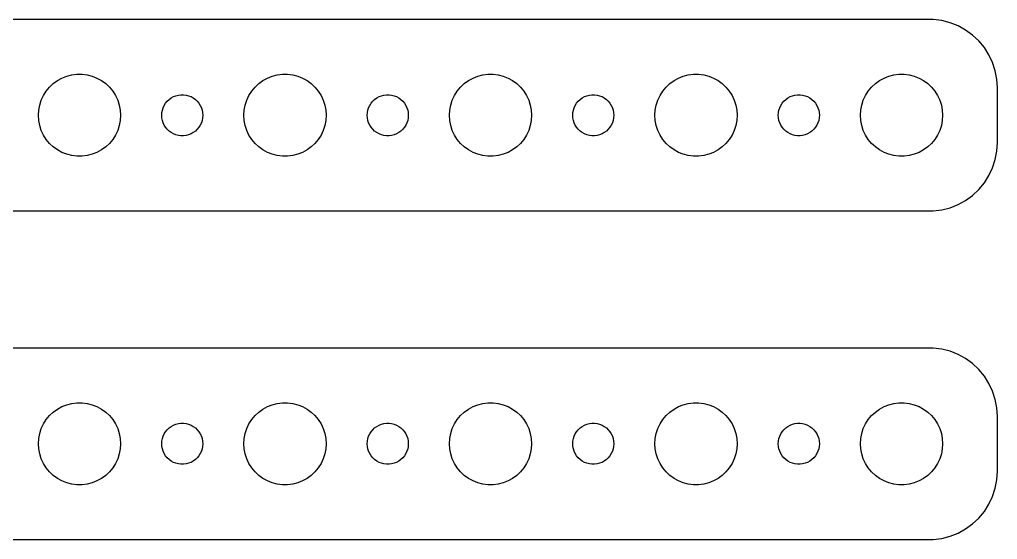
# Model space of a CAD drawing. Header units: metres. Extents: x -134 to 134, y 17 to 55.
# Drawn here: x 63.1 to 134.5, y 17 to 55 of the extents above; entities that cross this region are included whole.
import ezdxf

# ---------------------------------------------------------------- set-up
doc = ezdxf.new("R2010")
doc.units = ezdxf.units.M

msp = doc.modelspace()

# ---------------------------------------------------------------- linework, layer by layer
for p, q in [((129.814, 54.9901), (-129.814, 54.9901)), ((130.437, 54.9114), (129.814, 54.9901)), ((131.045, 54.7553), (130.437, 54.9114)), ((131.629, 54.5241), (131.045, 54.7553)), ((132.179, 54.2216), (131.629, 54.5241)), ((132.687, 53.8526), (132.179, 54.2216)), ((133.145, 53.4227), (132.687, 53.8526)), ((133.545, 52.9389), (133.145, 53.4227)), ((133.882, 52.4088), (133.545, 52.9389)), ((134.149, 51.8406), (133.882, 52.4088)), ((134.343, 51.2434), (134.149, 51.8406)), ((65.8925, 50.533), (66.2227, 50.7145)), ((66.2227, 50.7145), (66.573, 50.8532)), ((66.573, 50.8532), (66.9379, 50.9469)), ((66.9379, 50.9469), (67.3116, 50.9941)), ((67.3116, 50.9941), (67.6884, 50.9941)), ((67.6884, 50.9941), (68.0621, 50.9469)), ((68.0621, 50.9469), (68.427, 50.8532)), ((68.427, 50.8532), (68.7773, 50.7145)), ((68.7773, 50.7145), (69.1075, 50.533)), ((80.8925, 50.533), (81.2227, 50.7145)), ((81.2227, 50.7145), (81.573, 50.8532)), ((81.573, 50.8532), (81.9379, 50.9469)), ((81.9379, 50.9469), (82.3116, 50.9941)), ((82.3116, 50.9941), (82.6884, 50.9941)), ((82.6884, 50.9941), (83.0621, 50.9469)), ((83.0621, 50.9469), (83.427, 50.8532)), ((83.427, 50.8532), (83.7773, 50.7145)), ((83.7773, 50.7145), (84.1075, 50.533)), ((95.8925, 50.533), (96.2227, 50.7145)), ((96.2227, 50.7145), (96.573, 50.8532)), ((96.573, 50.8532), (96.9379, 50.9469)), ((96.9379, 50.9469), (97.3116, 50.9941)), ((97.3116, 50.9941), (97.6884, 50.9941)), ((97.6884, 50.9941), (98.0621, 50.9469)), ((98.0621, 50.9469), (98.427, 50.8532)), ((98.427, 50.8532), (98.7773, 50.7145)), ((98.7773, 50.7145), (99.1075, 50.533)), ((110.893, 50.533), (111.223, 50.7145)), ((111.223, 50.7145), (111.573, 50.8532)), ((111.573, 50.8532), (111.938, 50.9469)), ((111.938, 50.9469), (112.312, 50.9941)), ((112.312, 50.9941), (112.688, 50.9941)), ((112.688, 50.9941), (113.062, 50.9469)), ((113.062, 50.9469), (113.427, 50.8532)), ((113.427, 50.8532), (113.777, 50.7145)), ((113.777, 50.7145), (114.107, 50.533)), ((125.893, 50.533), (126.223, 50.7145)), ((126.223, 50.7145), (126.573, 50.8532)), ((126.573, 50.8532), (126.938, 50.9469)), ((126.938, 50.9469), (127.312, 50.9941)), ((127.312, 50.9941), (127.688, 50.9941)), ((127.688, 50.9941), (128.062, 50.9469)), ((128.062, 50.9469), (128.427, 50.8532)), ((128.427, 50.8532), (128.777, 50.7145)), ((128.777, 50.7145), (129.107, 50.533)), ((134.461, 50.6267), (134.343, 51.2434)), ((65.073, 49.7634), (65.3131, 50.0536)), ((65.3131, 50.0536), (65.5877, 50.3115)), ((65.5877, 50.3115), (65.8925, 50.533)), ((69.1075, 50.533), (69.4123, 50.3115)), ((69.4123, 50.3115), (69.6869, 50.0536)), ((69.6869, 50.0536), (69.927, 49.7634)), ((80.073, 49.7634), (80.3131, 50.0536)), ((80.3131, 50.0536), (80.5877, 50.3115)), ((80.5877, 50.3115), (80.8925, 50.533)), ((84.1075, 50.533), (84.4123, 50.3115)), ((84.4123, 50.3115), (84.6869, 50.0536)), ((84.6869, 50.0536), (84.927, 49.7634)), ((95.073, 49.7634), (95.3131, 50.0536)), ((95.3131, 50.0536), (95.5877, 50.3115)), ((95.5877, 50.3115), (95.8925, 50.533)), ((99.1075, 50.533), (99.4123, 50.3115)), ((99.4123, 50.3115), (99.6869, 50.0536)), ((99.6869, 50.0536), (99.927, 49.7634)), ((110.073, 49.7634), (110.313, 50.0536)), ((110.313, 50.0536), (110.588, 50.3115)), ((110.588, 50.3115), (110.893, 50.533)), ((114.107, 50.533), (114.412, 50.3115)), ((114.412, 50.3115), (114.687, 50.0536)), ((114.687, 50.0536), (114.927, 49.7634)), ((125.073, 49.7634), (125.313, 50.0536)), ((125.313, 50.0536), (125.588, 50.3115)), ((125.588, 50.3115), (125.893, 50.533)), ((129.107, 50.533), (129.412, 50.3115)), ((129.412, 50.3115), (129.687, 50.0536)), ((129.687, 50.0536), (129.927, 49.7634)), ((134.5, 50), (134.461, 50.6267)), ((134.5, 46), (134.5, 50)), ((64.7107, 49.1044), (64.8711, 49.4453)), ((64.8711, 49.4453), (65.073, 49.7634)), ((69.927, 49.7634), (70.1289, 49.4453)), ((70.1289, 49.4453), (70.2893, 49.1044)), ((74.0439, 49.1558), (74.1963, 49.2665)), ((74.1963, 49.2665), (74.3613, 49.3572)), ((74.3613, 49.3572), (74.5365, 49.4266)), ((74.5365, 49.4266), (74.7189, 49.4734)), ((74.7189, 49.4734), (74.9058, 49.497)), ((74.9058, 49.497), (75.0942, 49.497)), ((75.0942, 49.497), (75.2811, 49.4734)), ((75.2811, 49.4734), (75.4635, 49.4266)), ((75.4635, 49.4266), (75.6387, 49.3572)), ((75.6387, 49.3572), (75.8037, 49.2665)), ((75.8037, 49.2665), (75.9561, 49.1558)), ((79.7107, 49.1044), (79.8711, 49.4453)), ((79.8711, 49.4453), (80.073, 49.7634)), ((84.927, 49.7634), (85.1289, 49.4453)), ((85.1289, 49.4453), (85.2893, 49.1044)), ((89.0439, 49.1558), (89.1963, 49.2665)), ((89.1963, 49.2665), (89.3613, 49.3572)), ((89.3613, 49.3572), (89.5365, 49.4266)), ((89.5365, 49.4266), (89.7189, 49.4734)), ((89.7189, 49.4734), (89.9058, 49.497)), ((89.9058, 49.497), (90.0942, 49.497)), ((90.0942, 49.497), (90.2811, 49.4734)), ((90.2811, 49.4734), (90.4635, 49.4266)), ((90.4635, 49.4266), (90.6387, 49.3572)), ((90.6387, 49.3572), (90.8037, 49.2665)), ((90.8037, 49.2665), (90.9561, 49.1558)), ((94.7107, 49.1044), (94.8711, 49.4453)), ((94.8711, 49.4453), (95.073, 49.7634)), ((99.927, 49.7634), (100.129, 49.4453)), ((100.129, 49.4453), (100.289, 49.1044)), ((104.044, 49.1558), (104.196, 49.2665)), ((104.196, 49.2665), (104.361, 49.3572)), ((104.361, 49.3572), (104.536, 49.4266)), ((104.536, 49.4266), (104.719, 49.4734)), ((104.719, 49.4734), (104.906, 49.497)), ((104.906, 49.497), (105.094, 49.497)), ((105.094, 49.497), (105.281, 49.4734)), ((105.281, 49.4734), (105.464, 49.4266)), ((105.464, 49.4266), (105.639, 49.3572)), ((105.639, 49.3572), (105.804, 49.2665)), ((105.804, 49.2665), (105.956, 49.1558)), ((109.711, 49.1044), (109.871, 49.4453)), ((109.871, 49.4453), (110.073, 49.7634)), ((114.927, 49.7634), (115.129, 49.4453)), ((115.129, 49.4453), (115.289, 49.1044)), ((119.044, 49.1558), (119.196, 49.2665)), ((119.196, 49.2665), (119.361, 49.3572)), ((119.361, 49.3572), (119.536, 49.4266)), ((119.536, 49.4266), (119.719, 49.4734)), ((119.719, 49.4734), (119.906, 49.497)), ((119.906, 49.497), (120.094, 49.497)), ((120.094, 49.497), (120.281, 49.4734)), ((120.281, 49.4734), (120.464, 49.4266)), ((120.464, 49.4266), (120.639, 49.3572)), ((120.639, 49.3572), (120.804, 49.2665)), ((120.804, 49.2665), (120.956, 49.1558)), ((124.711, 49.1044), (124.871, 49.4453)), ((124.871, 49.4453), (125.073, 49.7634)), ((129.927, 49.7634), (130.129, 49.4453)), ((130.129, 49.4453), (130.289, 49.1044)), ((64.5237, 48.376), (64.5943, 48.7461)), ((64.5943, 48.7461), (64.7107, 49.1044)), ((70.2893, 49.1044), (70.4057, 48.7461)), ((70.4057, 48.7461), (70.4763, 48.376)), ((73.5471, 48.373), (73.6053, 48.5522)), ((73.6053, 48.5522), (73.6855, 48.7226)), ((73.6855, 48.7226), (73.7865, 48.8817)), ((73.7865, 48.8817), (73.9065, 49.0268)), ((73.9065, 49.0268), (74.0439, 49.1558)), ((75.9561, 49.1558), (76.0934, 49.0268)), ((76.0934, 49.0268), (76.2135, 48.8817)), ((76.2135, 48.8817), (76.3145, 48.7226)), ((76.3145, 48.7226), (76.3947, 48.5522)), ((76.3947, 48.5522), (76.4529, 48.373)), ((79.5237, 48.376), (79.5943, 48.7461)), ((79.5943, 48.7461), (79.7107, 49.1044)), ((85.2893, 49.1044), (85.4057, 48.7461)), ((85.4057, 48.7461), (85.4763, 48.376)), ((88.5471, 48.373), (88.6053, 48.5522)), ((88.6053, 48.5522), (88.6855, 48.7226)), ((88.6855, 48.7226), (88.7865, 48.8817)), ((88.7865, 48.8817), (88.9065, 49.0268)), ((88.9065, 49.0268), (89.0439, 49.1558)), ((90.9561, 49.1558), (91.0934, 49.0268)), ((91.0934, 49.0268), (91.2135, 48.8817)), ((91.2135, 48.8817), (91.3145, 48.7226)), ((91.3145, 48.7226), (91.3947, 48.5522)), ((91.3947, 48.5522), (91.4529, 48.373)), ((94.5237, 48.376), (94.5943, 48.7461)), ((94.5943, 48.7461), (94.7107, 49.1044)), ((100.289, 49.1044), (100.406, 48.7461)), ((100.406, 48.7461), (100.476, 48.376)), ((103.547, 48.373), (103.605, 48.5522)), ((103.605, 48.5522), (103.686, 48.7226)), ((103.686, 48.7226), (103.786, 48.8817)), ((103.786, 48.8817), (103.907, 49.0268)), ((103.907, 49.0268), (104.044, 49.1558)), ((105.956, 49.1558), (106.093, 49.0268)), ((106.093, 49.0268), (106.214, 48.8817)), ((106.214, 48.8817), (106.314, 48.7226)), ((106.314, 48.7226), (106.395, 48.5522)), ((106.395, 48.5522), (106.453, 48.373)), ((109.524, 48.376), (109.594, 48.7461)), ((109.594, 48.7461), (109.711, 49.1044)), ((115.289, 49.1044), (115.406, 48.7461)), ((115.406, 48.7461), (115.476, 48.376)), ((118.547, 48.373), (118.605, 48.5522)), ((118.605, 48.5522), (118.686, 48.7226)), ((118.686, 48.7226), (118.786, 48.8817)), ((118.786, 48.8817), (118.907, 49.0268)), ((118.907, 49.0268), (119.044, 49.1558)), ((120.956, 49.1558), (121.093, 49.0268)), ((121.093, 49.0268), (121.214, 48.8817)), ((121.214, 48.8817), (121.314, 48.7226)), ((121.314, 48.7226), (121.395, 48.5522)), ((121.395, 48.5522), (121.453, 48.373)), ((124.524, 48.376), (124.594, 48.7461)), ((124.594, 48.7461), (124.711, 49.1044)), ((130.289, 49.1044), (130.406, 48.7461)), ((130.406, 48.7461), (130.476, 48.376)), ((64.5, 48), (64.5237, 48.376)), ((64.5237, 47.624), (64.5, 48)), ((70.4763, 48.376), (70.5, 48)), ((70.5, 48), (70.4763, 47.624)), ((73.5, 48), (73.5118, 48.188)), ((73.5118, 47.812), (73.5, 48)), ((73.5118, 48.188), (73.5471, 48.373)), ((76.4529, 48.373), (76.4882, 48.188)), ((76.4882, 48.188), (76.5, 48)), ((76.5, 48), (76.4882, 47.812)), ((79.5, 48), (79.5237, 48.376)), ((79.5237, 47.624), (79.5, 48)), ((85.4763, 48.376), (85.5, 48)), ((85.5, 48), (85.4763, 47.624)), ((88.5, 48), (88.5118, 48.188)), ((88.5118, 47.812), (88.5, 48)), ((88.5118, 48.188), (88.5471, 48.373)), ((91.4529, 48.373), (91.4882, 48.188)), ((91.4882, 48.188), (91.5, 48)), ((91.5, 48), (91.4882, 47.812)), ((94.5, 48), (94.5237, 48.376)), ((94.5237, 47.624), (94.5, 48)), ((100.476, 48.376), (100.5, 48)), ((100.5, 48), (100.476, 47.624)), ((103.5, 48), (103.512, 48.188)), ((103.512, 47.812), (103.5, 48)), ((103.512, 48.188), (103.547, 48.373)), ((106.453, 48.373), (106.488, 48.188)), ((106.488, 48.188), (106.5, 48)), ((106.5, 48), (106.488, 47.812)), ((109.5, 48), (109.524, 48.376)), ((109.524, 47.624), (109.5, 48)), ((115.476, 48.376), (115.5, 48)), ((115.5, 48), (115.476, 47.624)), ((118.5, 48), (118.512, 48.188)), ((118.512, 47.812), (118.5, 48)), ((118.512, 48.188), (118.547, 48.373)), ((121.453, 48.373), (121.488, 48.188)), ((121.488, 48.188), (121.5, 48)), ((121.5, 48), (121.488, 47.812)), ((124.5, 48), (124.524, 48.376)), ((124.524, 47.624), (124.5, 48)), ((130.476, 48.376), (130.5, 48)), ((130.5, 48), (130.476, 47.624)), ((64.5943, 47.2539), (64.5237, 47.624)), ((64.7107, 46.8956), (64.5943, 47.2539)), ((70.4057, 47.2539), (70.2893, 46.8956)), ((70.4763, 47.624), (70.4057, 47.2539)), ((73.5471, 47.627), (73.5118, 47.812)), ((73.6053, 47.4478), (73.5471, 47.627)), ((73.6855, 47.2774), (73.6053, 47.4478)), ((73.7865, 47.1183), (73.6855, 47.2774)), ((73.9065, 46.9732), (73.7865, 47.1183)), ((76.2135, 47.1183), (76.0934, 46.9732)), ((76.3145, 47.2774), (76.2135, 47.1183)), ((76.3947, 47.4478), (76.3145, 47.2774)), ((76.4529, 47.627), (76.3947, 47.4478)), ((76.4882, 47.812), (76.4529, 47.627)), ((79.5943, 47.2539), (79.5237, 47.624)), ((79.7107, 46.8956), (79.5943, 47.2539)), ((85.4057, 47.2539), (85.2893, 46.8956)), ((85.4763, 47.624), (85.4057, 47.2539)), ((88.5471, 47.627), (88.5118, 47.812)), ((88.6053, 47.4478), (88.5471, 47.627)), ((88.6855, 47.2774), (88.6053, 47.4478)), ((88.7865, 47.1183), (88.6855, 47.2774)), ((88.9065, 46.9732), (88.7865, 47.1183)), ((91.2135, 47.1183), (91.0934, 46.9732)), ((91.3145, 47.2774), (91.2135, 47.1183)), ((91.3947, 47.4478), (91.3145, 47.2774)), ((91.4529, 47.627), (91.3947, 47.4478)), ((91.4882, 47.812), (91.4529, 47.627)), ((94.5943, 47.2539), (94.5237, 47.624)), ((94.7107, 46.8956), (94.5943, 47.2539)), ((100.406, 47.2539), (100.289, 46.8956)), ((100.476, 47.624), (100.406, 47.2539)), ((103.547, 47.627), (103.512, 47.812)), ((103.605, 47.4478), (103.547, 47.627)), ((103.686, 47.2774), (103.605, 47.4478)), ((103.786, 47.1183), (103.686, 47.2774)), ((103.907, 46.9732), (103.786, 47.1183)), ((106.214, 47.1183), (106.093, 46.9732)), ((106.314, 47.2774), (106.214, 47.1183)), ((106.395, 47.4478), (106.314, 47.2774)), ((106.453, 47.627), (106.395, 47.4478)), ((106.488, 47.812), (106.453, 47.627)), ((109.594, 47.2539), (109.524, 47.624)), ((109.711, 46.8956), (109.594, 47.2539)), ((115.406, 47.2539), (115.289, 46.8956)), ((115.476, 47.624), (115.406, 47.2539)), ((118.547, 47.627), (118.512, 47.812)), ((118.605, 47.4478), (118.547, 47.627)), ((118.686, 47.2774), (118.605, 47.4478)), ((118.786, 47.1183), (118.686, 47.2774)), ((118.907, 46.9732), (118.786, 47.1183)), ((121.214, 47.1183), (121.093, 46.9732)), ((121.314, 47.2774), (121.214, 47.1183)), ((121.395, 47.4478), (121.314, 47.2774)), ((121.453, 47.627), (121.395, 47.4478)), ((121.488, 47.812), (121.453, 47.627)), ((124.594, 47.2539), (124.524, 47.624)), ((124.711, 46.8956), (124.594, 47.2539)), ((130.406, 47.2539), (130.289, 46.8956)), ((130.476, 47.624), (130.406, 47.2539)), ((64.8711, 46.5547), (64.7107, 46.8956)), ((65.073, 46.2366), (64.8711, 46.5547)), ((70.1289, 46.5547), (69.927, 46.2366)), ((70.2893, 46.8956), (70.1289, 46.5547)), ((74.0439, 46.8442), (73.9065, 46.9732)), ((74.1963, 46.7335), (74.0439, 46.8442)), ((74.3613, 46.6428), (74.1963, 46.7335)), ((74.5365, 46.5734), (74.3613, 46.6428)), ((74.7189, 46.5266), (74.5365, 46.5734)), ((74.9058, 46.503), (74.7189, 46.5266)), ((75.0942, 46.503), (74.9058, 46.503)), ((75.2811, 46.5266), (75.0942, 46.503)), ((75.4635, 46.5734), (75.2811, 46.5266)), ((75.6387, 46.6428), (75.4635, 46.5734)), ((75.8037, 46.7335), (75.6387, 46.6428)), ((75.9561, 46.8442), (75.8037, 46.7335)), ((76.0934, 46.9732), (75.9561, 46.8442)), ((79.8711, 46.5547), (79.7107, 46.8956)), ((80.073, 46.2366), (79.8711, 46.5547)), ((85.1289, 46.5547), (84.927, 46.2366)), ((85.2893, 46.8956), (85.1289, 46.5547)), ((89.0439, 46.8442), (88.9065, 46.9732)), ((89.1963, 46.7335), (89.0439, 46.8442)), ((89.3613, 46.6428), (89.1963, 46.7335)), ((89.5365, 46.5734), (89.3613, 46.6428)), ((89.7189, 46.5266), (89.5365, 46.5734)), ((89.9058, 46.503), (89.7189, 46.5266)), ((90.0942, 46.503), (89.9058, 46.503)), ((90.2811, 46.5266), (90.0942, 46.503)), ((90.4635, 46.5734), (90.2811, 46.5266)), ((90.6387, 46.6428), (90.4635, 46.5734)), ((90.8037, 46.7335), (90.6387, 46.6428)), ((90.9561, 46.8442), (90.8037, 46.7335)), ((91.0934, 46.9732), (90.9561, 46.8442)), ((94.8711, 46.5547), (94.7107, 46.8956)), ((95.073, 46.2366), (94.8711, 46.5547)), ((100.129, 46.5547), (99.927, 46.2366)), ((100.289, 46.8956), (100.129, 46.5547)), ((104.044, 46.8442), (103.907, 46.9732)), ((104.196, 46.7335), (104.044, 46.8442)), ((104.361, 46.6428), (104.196, 46.7335)), ((104.536, 46.5734), (104.361, 46.6428)), ((104.719, 46.5266), (104.536, 46.5734)), ((104.906, 46.503), (104.719, 46.5266)), ((105.094, 46.503), (104.906, 46.503)), ((105.281, 46.5266), (105.094, 46.503)), ((105.464, 46.5734), (105.281, 46.5266)), ((105.639, 46.6428), (105.464, 46.5734)), ((105.804, 46.7335), (105.639, 46.6428)), ((105.956, 46.8442), (105.804, 46.7335)), ((106.093, 46.9732), (105.956, 46.8442)), ((109.871, 46.5547), (109.711, 46.8956)), ((110.073, 46.2366), (109.871, 46.5547)), ((115.129, 46.5547), (114.927, 46.2366)), ((115.289, 46.8956), (115.129, 46.5547)), ((119.044, 46.8442), (118.907, 46.9732)), ((119.196, 46.7335), (119.044, 46.8442)), ((119.361, 46.6428), (119.196, 46.7335)), ((119.536, 46.5734), (119.361, 46.6428)), ((119.719, 46.5266), (119.536, 46.5734)), ((119.906, 46.503), (119.719, 46.5266)), ((120.094, 46.503), (119.906, 46.503)), ((120.281, 46.5266), (120.094, 46.503)), ((120.464, 46.5734), (120.281, 46.5266)), ((120.639, 46.6428), (120.464, 46.5734)), ((120.804, 46.7335), (120.639, 46.6428)), ((120.956, 46.8442), (120.804, 46.7335)), ((121.093, 46.9732), (120.956, 46.8442)), ((124.871, 46.5547), (124.711, 46.8956)), ((125.073, 46.2366), (124.871, 46.5547)), ((130.129, 46.5547), (129.927, 46.2366)), ((130.289, 46.8956), (130.129, 46.5547)), ((65.3131, 45.9464), (65.073, 46.2366)), ((65.5877, 45.6885), (65.3131, 45.9464)), ((65.8925, 45.467), (65.5877, 45.6885)), ((69.4123, 45.6885), (69.1075, 45.467)), ((69.6869, 45.9464), (69.4123, 45.6885)), ((69.927, 46.2366), (69.6869, 45.9464)), ((80.3131, 45.9464), (80.073, 46.2366)), ((80.5877, 45.6885), (80.3131, 45.9464)), ((80.8925, 45.467), (80.5877, 45.6885)), ((84.4123, 45.6885), (84.1075, 45.467)), ((84.6869, 45.9464), (84.4123, 45.6885)), ((84.927, 46.2366), (84.6869, 45.9464)), ((95.3131, 45.9464), (95.073, 46.2366)), ((95.5877, 45.6885), (95.3131, 45.9464)), ((95.8925, 45.467), (95.5877, 45.6885)), ((99.4123, 45.6885), (99.1075, 45.467)), ((99.6869, 45.9464), (99.4123, 45.6885)), ((99.927, 46.2366), (99.6869, 45.9464)), ((110.313, 45.9464), (110.073, 46.2366)), ((110.588, 45.6885), (110.313, 45.9464)), ((110.893, 45.467), (110.588, 45.6885)), ((114.412, 45.6885), (114.107, 45.467)), ((114.687, 45.9464), (114.412, 45.6885)), ((114.927, 46.2366), (114.687, 45.9464)), ((125.313, 45.9464), (125.073, 46.2366)), ((125.588, 45.6885), (125.313, 45.9464)), ((125.893, 45.467), (125.588, 45.6885)), ((129.412, 45.6885), (129.107, 45.467)), ((129.687, 45.9464), (129.412, 45.6885)), ((129.927, 46.2366), (129.687, 45.9464)), ((134.461, 45.3733), (134.5, 46)), ((66.2227, 45.2855), (65.8925, 45.467)), ((66.573, 45.1468), (66.2227, 45.2855)), ((66.9379, 45.0531), (66.573, 45.1468)), ((67.3116, 45.0059), (66.9379, 45.0531)), ((67.6884, 45.0059), (67.3116, 45.0059)), ((68.0621, 45.0531), (67.6884, 45.0059)), ((68.427, 45.1468), (68.0621, 45.0531)), ((68.7773, 45.2855), (68.427, 45.1468)), ((69.1075, 45.467), (68.7773, 45.2855)), ((81.2227, 45.2855), (80.8925, 45.467)), ((81.573, 45.1468), (81.2227, 45.2855)), ((81.9379, 45.0531), (81.573, 45.1468)), ((82.3116, 45.0059), (81.9379, 45.0531)), ((82.6884, 45.0059), (82.3116, 45.0059)), ((83.0621, 45.0531), (82.6884, 45.0059)), ((83.427, 45.1468), (83.0621, 45.0531)), ((83.7773, 45.2855), (83.427, 45.1468)), ((84.1075, 45.467), (83.7773, 45.2855)), ((96.2227, 45.2855), (95.8925, 45.467)), ((96.573, 45.1468), (96.2227, 45.2855)), ((96.9379, 45.0531), (96.573, 45.1468)), ((97.3116, 45.0059), (96.9379, 45.0531)), ((97.6884, 45.0059), (97.3116, 45.0059)), ((98.0621, 45.0531), (97.6884, 45.0059)), ((98.427, 45.1468), (98.0621, 45.0531)), ((98.7773, 45.2855), (98.427, 45.1468)), ((99.1075, 45.467), (98.7773, 45.2855)), ((111.223, 45.2855), (110.893, 45.467)), ((111.573, 45.1468), (111.223, 45.2855)), ((111.938, 45.0531), (111.573, 45.1468)), ((112.312, 45.0059), (111.938, 45.0531)), ((112.688, 45.0059), (112.312, 45.0059)), ((113.062, 45.0531), (112.688, 45.0059)), ((113.427, 45.1468), (113.062, 45.0531)), ((113.777, 45.2855), (113.427, 45.1468)), ((114.107, 45.467), (113.777, 45.2855)), ((126.223, 45.2855), (125.893, 45.467)), ((126.573, 45.1468), (126.223, 45.2855)), ((126.938, 45.0531), (126.573, 45.1468)), ((127.312, 45.0059), (126.938, 45.0531)), ((127.688, 45.0059), (127.312, 45.0059)), ((128.062, 45.0531), (127.688, 45.0059)), ((128.427, 45.1468), (128.062, 45.0531)), ((128.777, 45.2855), (128.427, 45.1468)), ((129.107, 45.467), (128.777, 45.2855)), ((134.343, 44.7566), (134.461, 45.3733)), ((134.149, 44.1594), (134.343, 44.7566)), ((133.545, 43.0611), (133.882, 43.5912)), ((133.882, 43.5912), (134.149, 44.1594)), ((133.145, 42.5773), (133.545, 43.0611)), ((132.179, 41.7784), (132.687, 42.1474)), ((132.687, 42.1474), (133.145, 42.5773)), ((131.045, 41.2447), (131.629, 41.4759)), ((131.629, 41.4759), (132.179, 41.7784)), ((-129.814, 41.0099), (129.814, 41.0099)), ((129.814, 41.0099), (130.437, 41.0886)), ((130.437, 41.0886), (131.045, 41.2447)), ((129.814, 30.9901), (-129.814, 30.9901)), ((130.437, 30.9114), (129.814, 30.9901)), ((131.045, 30.7553), (130.437, 30.9114)), ((131.629, 30.5241), (131.045, 30.7553)), ((132.179, 30.2216), (131.629, 30.5241)), ((132.687, 29.8526), (132.179, 30.2216)), ((133.145, 29.4227), (132.687, 29.8526)), ((133.545, 28.9389), (133.145, 29.4227)), ((133.882, 28.4088), (133.545, 28.9389)), ((134.149, 27.8406), (133.882, 28.4088)), ((134.343, 27.2434), (134.149, 27.8406)), ((134.461, 26.6267), (134.343, 27.2434)), ((65.5877, 26.3115), (65.8925, 26.533)), ((65.8925, 26.533), (66.2227, 26.7145)), ((66.2227, 26.7145), (66.573, 26.8532)), ((66.573, 26.8532), (66.9379, 26.9469)), ((66.9379, 26.9469), (67.3116, 26.9941)), ((67.3116, 26.9941), (67.6884, 26.9941)), ((67.6884, 26.9941), (68.0621, 26.9469)), ((68.0621, 26.9469), (68.427, 26.8532)), ((68.427, 26.8532), (68.7773, 26.7145)), ((68.7773, 26.7145), (69.1075, 26.533)), ((69.1075, 26.533), (69.4123, 26.3115)), ((80.5877, 26.3115), (80.8925, 26.533)), ((80.8925, 26.533), (81.2227, 26.7145)), ((81.2227, 26.7145), (81.573, 26.8532)), ((81.573, 26.8532), (81.9379, 26.9469)), ((81.9379, 26.9469), (82.3116, 26.9941)), ((82.3116, 26.9941), (82.6884, 26.9941)), ((82.6884, 26.9941), (83.0621, 26.9469)), ((83.0621, 26.9469), (83.427, 26.8532)), ((83.427, 26.8532), (83.7773, 26.7145)), ((83.7773, 26.7145), (84.1075, 26.533)), ((84.1075, 26.533), (84.4123, 26.3115)), ((95.5877, 26.3115), (95.8925, 26.533)), ((95.8925, 26.533), (96.2227, 26.7145)), ((96.2227, 26.7145), (96.573, 26.8532)), ((96.573, 26.8532), (96.9379, 26.9469)), ((96.9379, 26.9469), (97.3116, 26.9941)), ((97.3116, 26.9941), (97.6884, 26.9941)), ((97.6884, 26.9941), (98.0621, 26.9469)), ((98.0621, 26.9469), (98.427, 26.8532)), ((98.427, 26.8532), (98.7773, 26.7145)), ((98.7773, 26.7145), (99.1075, 26.533)), ((99.1075, 26.533), (99.4123, 26.3115)), ((110.588, 26.3115), (110.893, 26.533)), ((110.893, 26.533), (111.223, 26.7145)), ((111.223, 26.7145), (111.573, 26.8532)), ((111.573, 26.8532), (111.938, 26.9469)), ((111.938, 26.9469), (112.312, 26.9941)), ((112.312, 26.9941), (112.688, 26.9941)), ((112.688, 26.9941), (113.062, 26.9469)), ((113.062, 26.9469), (113.427, 26.8532)), ((113.427, 26.8532), (113.777, 26.7145)), ((113.777, 26.7145), (114.107, 26.533)), ((114.107, 26.533), (114.412, 26.3115)), ((125.588, 26.3115), (125.893, 26.533)), ((125.893, 26.533), (126.223, 26.7145)), ((126.223, 26.7145), (126.573, 26.8532)), ((126.573, 26.8532), (126.938, 26.9469)), ((126.938, 26.9469), (127.312, 26.9941)), ((127.312, 26.9941), (127.688, 26.9941)), ((127.688, 26.9941), (128.062, 26.9469)), ((128.062, 26.9469), (128.427, 26.8532)), ((128.427, 26.8532), (128.777, 26.7145)), ((128.777, 26.7145), (129.107, 26.533)), ((129.107, 26.533), (129.412, 26.3115)), ((134.5, 26), (134.461, 26.6267)), ((64.8711, 25.4453), (65.073, 25.7634)), ((65.073, 25.7634), (65.3131, 26.0536)), ((65.3131, 26.0536), (65.5877, 26.3115)), ((69.4123, 26.3115), (69.6869, 26.0536)), ((69.6869, 26.0536), (69.927, 25.7634)), ((69.927, 25.7634), (70.1289, 25.4453)), ((79.8711, 25.4453), (80.073, 25.7634)), ((80.073, 25.7634), (80.3131, 26.0536)), ((80.3131, 26.0536), (80.5877, 26.3115)), ((84.4123, 26.3115), (84.6869, 26.0536)), ((84.6869, 26.0536), (84.927, 25.7634)), ((84.927, 25.7634), (85.1289, 25.4453)), ((94.8711, 25.4453), (95.073, 25.7634)), ((95.073, 25.7634), (95.3131, 26.0536)), ((95.3131, 26.0536), (95.5877, 26.3115)), ((99.4123, 26.3115), (99.6869, 26.0536)), ((99.6869, 26.0536), (99.927, 25.7634)), ((99.927, 25.7634), (100.129, 25.4453)), ((109.871, 25.4453), (110.073, 25.7634)), ((110.073, 25.7634), (110.313, 26.0536)), ((110.313, 26.0536), (110.588, 26.3115)), ((114.412, 26.3115), (114.687, 26.0536)), ((114.687, 26.0536), (114.927, 25.7634)), ((114.927, 25.7634), (115.129, 25.4453)), ((124.871, 25.4453), (125.073, 25.7634)), ((125.073, 25.7634), (125.313, 26.0536)), ((125.313, 26.0536), (125.588, 26.3115)), ((129.412, 26.3115), (129.687, 26.0536)), ((129.687, 26.0536), (129.927, 25.7634)), ((129.927, 25.7634), (130.129, 25.4453)), ((134.5, 22), (134.5, 26)), ((64.5943, 24.7461), (64.7107, 25.1044)), ((64.7107, 25.1044), (64.8711, 25.4453)), ((70.1289, 25.4453), (70.2893, 25.1044)), ((70.2893, 25.1044), (70.4057, 24.7461)), ((73.7865, 24.8817), (73.9065, 25.0268)), ((73.9065, 25.0268), (74.0439, 25.1558)), ((74.0439, 25.1558), (74.1963, 25.2665)), ((74.1963, 25.2665), (74.3613, 25.3572)), ((74.3613, 25.3572), (74.5365, 25.4266)), ((74.5365, 25.4266), (74.7189, 25.4734)), ((74.7189, 25.4734), (74.9058, 25.497)), ((74.9058, 25.497), (75.0942, 25.497)), ((75.0942, 25.497), (75.2811, 25.4734)), ((75.2811, 25.4734), (75.4635, 25.4266)), ((75.4635, 25.4266), (75.6387, 25.3572)), ((75.6387, 25.3572), (75.8037, 25.2665)), ((75.8037, 25.2665), (75.9561, 25.1558)), ((75.9561, 25.1558), (76.0934, 25.0268)), ((76.0934, 25.0268), (76.2135, 24.8817)), ((79.5943, 24.7461), (79.7107, 25.1044)), ((79.7107, 25.1044), (79.8711, 25.4453)), ((85.1289, 25.4453), (85.2893, 25.1044)), ((85.2893, 25.1044), (85.4057, 24.7461)), ((88.7865, 24.8817), (88.9065, 25.0268)), ((88.9065, 25.0268), (89.0439, 25.1558)), ((89.0439, 25.1558), (89.1963, 25.2665)), ((89.1963, 25.2665), (89.3613, 25.3572)), ((89.3613, 25.3572), (89.5365, 25.4266)), ((89.5365, 25.4266), (89.7189, 25.4734)), ((89.7189, 25.4734), (89.9058, 25.497)), ((89.9058, 25.497), (90.0942, 25.497)), ((90.0942, 25.497), (90.2811, 25.4734)), ((90.2811, 25.4734), (90.4635, 25.4266)), ((90.4635, 25.4266), (90.6387, 25.3572)), ((90.6387, 25.3572), (90.8037, 25.2665)), ((90.8037, 25.2665), (90.9561, 25.1558)), ((90.9561, 25.1558), (91.0934, 25.0268)), ((91.0934, 25.0268), (91.2135, 24.8817)), ((94.5943, 24.7461), (94.7107, 25.1044)), ((94.7107, 25.1044), (94.8711, 25.4453)), ((100.129, 25.4453), (100.289, 25.1044)), ((100.289, 25.1044), (100.406, 24.7461)), ((103.786, 24.8817), (103.907, 25.0268)), ((103.907, 25.0268), (104.044, 25.1558)), ((104.044, 25.1558), (104.196, 25.2665)), ((104.196, 25.2665), (104.361, 25.3572)), ((104.361, 25.3572), (104.536, 25.4266)), ((104.536, 25.4266), (104.719, 25.4734)), ((104.719, 25.4734), (104.906, 25.497)), ((104.906, 25.497), (105.094, 25.497)), ((105.094, 25.497), (105.281, 25.4734)), ((105.281, 25.4734), (105.464, 25.4266)), ((105.464, 25.4266), (105.639, 25.3572)), ((105.639, 25.3572), (105.804, 25.2665)), ((105.804, 25.2665), (105.956, 25.1558)), ((105.956, 25.1558), (106.093, 25.0268)), ((106.093, 25.0268), (106.214, 24.8817)), ((109.594, 24.7461), (109.711, 25.1044)), ((109.711, 25.1044), (109.871, 25.4453)), ((115.129, 25.4453), (115.289, 25.1044)), ((115.289, 25.1044), (115.406, 24.7461)), ((118.786, 24.8817), (118.907, 25.0268)), ((118.907, 25.0268), (119.044, 25.1558)), ((119.044, 25.1558), (119.196, 25.2665)), ((119.196, 25.2665), (119.361, 25.3572)), ((119.361, 25.3572), (119.536, 25.4266)), ((119.536, 25.4266), (119.719, 25.4734)), ((119.719, 25.4734), (119.906, 25.497)), ((119.906, 25.497), (120.094, 25.497)), ((120.094, 25.497), (120.281, 25.4734)), ((120.281, 25.4734), (120.464, 25.4266)), ((120.464, 25.4266), (120.639, 25.3572)), ((120.639, 25.3572), (120.804, 25.2665)), ((120.804, 25.2665), (120.956, 25.1558)), ((120.956, 25.1558), (121.093, 25.0268)), ((121.093, 25.0268), (121.214, 24.8817)), ((124.594, 24.7461), (124.711, 25.1044)), ((124.711, 25.1044), (124.871, 25.4453)), ((130.129, 25.4453), (130.289, 25.1044)), ((130.289, 25.1044), (130.406, 24.7461)), ((64.5, 24), (64.5237, 24.376)), ((64.5237, 24.376), (64.5943, 24.7461)), ((70.4057, 24.7461), (70.4763, 24.376)), ((70.4763, 24.376), (70.5, 24)), ((73.5118, 24.188), (73.5471, 24.373)), ((73.5471, 24.373), (73.6053, 24.5522)), ((73.6053, 24.5522), (73.6855, 24.7226)), ((73.6855, 24.7226), (73.7865, 24.8817)), ((76.2135, 24.8817), (76.3145, 24.7226)), ((76.3145, 24.7226), (76.3947, 24.5522)), ((76.3947, 24.5522), (76.4529, 24.373)), ((76.4529, 24.373), (76.4882, 24.188)), ((79.5, 24), (79.5237, 24.376)), ((79.5237, 24.376), (79.5943, 24.7461)), ((85.4057, 24.7461), (85.4763, 24.376)), ((85.4763, 24.376), (85.5, 24)), ((88.5118, 24.188), (88.5471, 24.373)), ((88.5471, 24.373), (88.6053, 24.5522)), ((88.6053, 24.5522), (88.6855, 24.7226)), ((88.6855, 24.7226), (88.7865, 24.8817)), ((91.2135, 24.8817), (91.3145, 24.7226)), ((91.3145, 24.7226), (91.3947, 24.5522)), ((91.3947, 24.5522), (91.4529, 24.373)), ((91.4529, 24.373), (91.4882, 24.188)), ((94.5, 24), (94.5237, 24.376)), ((94.5237, 24.376), (94.5943, 24.7461)), ((100.406, 24.7461), (100.476, 24.376)), ((100.476, 24.376), (100.5, 24)), ((103.512, 24.188), (103.547, 24.373)), ((103.547, 24.373), (103.605, 24.5522)), ((103.605, 24.5522), (103.686, 24.7226)), ((103.686, 24.7226), (103.786, 24.8817)), ((106.214, 24.8817), (106.314, 24.7226)), ((106.314, 24.7226), (106.395, 24.5522)), ((106.395, 24.5522), (106.453, 24.373)), ((106.453, 24.373), (106.488, 24.188)), ((109.5, 24), (109.524, 24.376)), ((109.524, 24.376), (109.594, 24.7461)), ((115.406, 24.7461), (115.476, 24.376)), ((115.476, 24.376), (115.5, 24)), ((118.512, 24.188), (118.547, 24.373)), ((118.547, 24.373), (118.605, 24.5522)), ((118.605, 24.5522), (118.686, 24.7226)), ((118.686, 24.7226), (118.786, 24.8817)), ((121.214, 24.8817), (121.314, 24.7226)), ((121.314, 24.7226), (121.395, 24.5522)), ((121.395, 24.5522), (121.453, 24.373)), ((121.453, 24.373), (121.488, 24.188)), ((124.5, 24), (124.524, 24.376)), ((124.524, 24.376), (124.594, 24.7461)), ((130.406, 24.7461), (130.476, 24.376)), ((130.476, 24.376), (130.5, 24)), ((64.5237, 23.624), (64.5, 24)), ((64.5943, 23.2539), (64.5237, 23.624)), ((70.4763, 23.624), (70.4057, 23.2539)), ((70.5, 24), (70.4763, 23.624)), ((73.5, 24), (73.5118, 24.188)), ((73.5118, 23.812), (73.5, 24)), ((73.5471, 23.627), (73.5118, 23.812)), ((73.6053, 23.4478), (73.5471, 23.627)), ((76.4529, 23.627), (76.3947, 23.4478)), ((76.4882, 23.812), (76.4529, 23.627)), ((76.4882, 24.188), (76.5, 24)), ((76.5, 24), (76.4882, 23.812)), ((79.5237, 23.624), (79.5, 24)), ((79.5943, 23.2539), (79.5237, 23.624)), ((85.4763, 23.624), (85.4057, 23.2539)), ((85.5, 24), (85.4763, 23.624)), ((88.5, 24), (88.5118, 24.188)), ((88.5118, 23.812), (88.5, 24)), ((88.5471, 23.627), (88.5118, 23.812)), ((88.6053, 23.4478), (88.5471, 23.627)), ((91.4529, 23.627), (91.3947, 23.4478)), ((91.4882, 23.812), (91.4529, 23.627)), ((91.4882, 24.188), (91.5, 24)), ((91.5, 24), (91.4882, 23.812)), ((94.5237, 23.624), (94.5, 24)), ((94.5943, 23.2539), (94.5237, 23.624)), ((100.476, 23.624), (100.406, 23.2539)), ((100.5, 24), (100.476, 23.624)), ((103.5, 24), (103.512, 24.188)), ((103.512, 23.812), (103.5, 24)), ((103.547, 23.627), (103.512, 23.812)), ((103.605, 23.4478), (103.547, 23.627)), ((106.453, 23.627), (106.395, 23.4478)), ((106.488, 23.812), (106.453, 23.627)), ((106.488, 24.188), (106.5, 24)), ((106.5, 24), (106.488, 23.812)), ((109.524, 23.624), (109.5, 24)), ((109.594, 23.2539), (109.524, 23.624)), ((115.476, 23.624), (115.406, 23.2539)), ((115.5, 24), (115.476, 23.624)), ((118.5, 24), (118.512, 24.188)), ((118.512, 23.812), (118.5, 24)), ((118.547, 23.627), (118.512, 23.812)), ((118.605, 23.4478), (118.547, 23.627)), ((121.453, 23.627), (121.395, 23.4478)), ((121.488, 23.812), (121.453, 23.627)), ((121.488, 24.188), (121.5, 24)), ((121.5, 24), (121.488, 23.812)), ((124.524, 23.624), (124.5, 24)), ((124.594, 23.2539), (124.524, 23.624)), ((130.476, 23.624), (130.406, 23.2539)), ((130.5, 24), (130.476, 23.624)), ((64.7107, 22.8956), (64.5943, 23.2539)), ((64.8711, 22.5547), (64.7107, 22.8956)), ((70.2893, 22.8956), (70.1289, 22.5547)), ((70.4057, 23.2539), (70.2893, 22.8956)), ((73.6855, 23.2774), (73.6053, 23.4478)), ((73.7865, 23.1183), (73.6855, 23.2774)), ((73.9065, 22.9732), (73.7865, 23.1183)), ((74.0439, 22.8442), (73.9065, 22.9732)), ((74.1963, 22.7335), (74.0439, 22.8442)), ((75.9561, 22.8442), (75.8037, 22.7335)), ((76.0934, 22.9732), (75.9561, 22.8442)), ((76.2135, 23.1183), (76.0934, 22.9732)), ((76.3145, 23.2774), (76.2135, 23.1183)), ((76.3947, 23.4478), (76.3145, 23.2774)), ((79.7107, 22.8956), (79.5943, 23.2539)), ((79.8711, 22.5547), (79.7107, 22.8956)), ((85.2893, 22.8956), (85.1289, 22.5547)), ((85.4057, 23.2539), (85.2893, 22.8956)), ((88.6855, 23.2774), (88.6053, 23.4478)), ((88.7865, 23.1183), (88.6855, 23.2774)), ((88.9065, 22.9732), (88.7865, 23.1183)), ((89.0439, 22.8442), (88.9065, 22.9732)), ((89.1963, 22.7335), (89.0439, 22.8442)), ((90.9561, 22.8442), (90.8037, 22.7335)), ((91.0934, 22.9732), (90.9561, 22.8442)), ((91.2135, 23.1183), (91.0934, 22.9732)), ((91.3145, 23.2774), (91.2135, 23.1183)), ((91.3947, 23.4478), (91.3145, 23.2774)), ((94.7107, 22.8956), (94.5943, 23.2539)), ((94.8711, 22.5547), (94.7107, 22.8956)), ((100.289, 22.8956), (100.129, 22.5547)), ((100.406, 23.2539), (100.289, 22.8956)), ((103.686, 23.2774), (103.605, 23.4478)), ((103.786, 23.1183), (103.686, 23.2774)), ((103.907, 22.9732), (103.786, 23.1183)), ((104.044, 22.8442), (103.907, 22.9732)), ((104.196, 22.7335), (104.044, 22.8442)), ((105.956, 22.8442), (105.804, 22.7335)), ((106.093, 22.9732), (105.956, 22.8442)), ((106.214, 23.1183), (106.093, 22.9732)), ((106.314, 23.2774), (106.214, 23.1183)), ((106.395, 23.4478), (106.314, 23.2774)), ((109.711, 22.8956), (109.594, 23.2539)), ((109.871, 22.5547), (109.711, 22.8956)), ((115.289, 22.8956), (115.129, 22.5547)), ((115.406, 23.2539), (115.289, 22.8956)), ((118.686, 23.2774), (118.605, 23.4478)), ((118.786, 23.1183), (118.686, 23.2774)), ((118.907, 22.9732), (118.786, 23.1183)), ((119.044, 22.8442), (118.907, 22.9732)), ((119.196, 22.7335), (119.044, 22.8442)), ((120.956, 22.8442), (120.804, 22.7335)), ((121.093, 22.9732), (120.956, 22.8442)), ((121.214, 23.1183), (121.093, 22.9732)), ((121.314, 23.2774), (121.214, 23.1183)), ((121.395, 23.4478), (121.314, 23.2774)), ((124.711, 22.8956), (124.594, 23.2539)), ((124.871, 22.5547), (124.711, 22.8956)), ((130.289, 22.8956), (130.129, 22.5547)), ((130.406, 23.2539), (130.289, 22.8956)), ((65.073, 22.2366), (64.8711, 22.5547)), ((65.3131, 21.9464), (65.073, 22.2366)), ((69.927, 22.2366), (69.6869, 21.9464)), ((70.1289, 22.5547), (69.927, 22.2366)), ((74.3613, 22.6428), (74.1963, 22.7335)), ((74.5365, 22.5734), (74.3613, 22.6428)), ((74.7189, 22.5266), (74.5365, 22.5734)), ((74.9058, 22.503), (74.7189, 22.5266)), ((75.0942, 22.503), (74.9058, 22.503)), ((75.2811, 22.5266), (75.0942, 22.503)), ((75.4635, 22.5734), (75.2811, 22.5266)), ((75.6387, 22.6428), (75.4635, 22.5734)), ((75.8037, 22.7335), (75.6387, 22.6428)), ((80.073, 22.2366), (79.8711, 22.5547)), ((80.3131, 21.9464), (80.073, 22.2366)), ((84.927, 22.2366), (84.6869, 21.9464)), ((85.1289, 22.5547), (84.927, 22.2366)), ((89.3613, 22.6428), (89.1963, 22.7335)), ((89.5365, 22.5734), (89.3613, 22.6428)), ((89.7189, 22.5266), (89.5365, 22.5734)), ((89.9058, 22.503), (89.7189, 22.5266)), ((90.0942, 22.503), (89.9058, 22.503)), ((90.2811, 22.5266), (90.0942, 22.503)), ((90.4635, 22.5734), (90.2811, 22.5266)), ((90.6387, 22.6428), (90.4635, 22.5734)), ((90.8037, 22.7335), (90.6387, 22.6428)), ((95.073, 22.2366), (94.8711, 22.5547)), ((95.3131, 21.9464), (95.073, 22.2366)), ((99.927, 22.2366), (99.6869, 21.9464)), ((100.129, 22.5547), (99.927, 22.2366)), ((104.361, 22.6428), (104.196, 22.7335)), ((104.536, 22.5734), (104.361, 22.6428)), ((104.719, 22.5266), (104.536, 22.5734)), ((104.906, 22.503), (104.719, 22.5266)), ((105.094, 22.503), (104.906, 22.503)), ((105.281, 22.5266), (105.094, 22.503)), ((105.464, 22.5734), (105.281, 22.5266)), ((105.639, 22.6428), (105.464, 22.5734)), ((105.804, 22.7335), (105.639, 22.6428)), ((110.073, 22.2366), (109.871, 22.5547)), ((110.313, 21.9464), (110.073, 22.2366)), ((114.927, 22.2366), (114.687, 21.9464)), ((115.129, 22.5547), (114.927, 22.2366)), ((119.361, 22.6428), (119.196, 22.7335)), ((119.536, 22.5734), (119.361, 22.6428)), ((119.719, 22.5266), (119.536, 22.5734)), ((119.906, 22.503), (119.719, 22.5266)), ((120.094, 22.503), (119.906, 22.503)), ((120.281, 22.5266), (120.094, 22.503)), ((120.464, 22.5734), (120.281, 22.5266)), ((120.639, 22.6428), (120.464, 22.5734)), ((120.804, 22.7335), (120.639, 22.6428)), ((125.073, 22.2366), (124.871, 22.5547)), ((125.313, 21.9464), (125.073, 22.2366)), ((129.927, 22.2366), (129.687, 21.9464)), ((130.129, 22.5547), (129.927, 22.2366)), ((65.5877, 21.6885), (65.3131, 21.9464)), ((65.8925, 21.467), (65.5877, 21.6885)), ((66.2227, 21.2855), (65.8925, 21.467)), ((69.1075, 21.467), (68.7773, 21.2855)), ((69.4123, 21.6885), (69.1075, 21.467)), ((69.6869, 21.9464), (69.4123, 21.6885)), ((80.5877, 21.6885), (80.3131, 21.9464)), ((80.8925, 21.467), (80.5877, 21.6885)), ((81.2227, 21.2855), (80.8925, 21.467)), ((84.1075, 21.467), (83.7773, 21.2855)), ((84.4123, 21.6885), (84.1075, 21.467)), ((84.6869, 21.9464), (84.4123, 21.6885)), ((95.5877, 21.6885), (95.3131, 21.9464)), ((95.8925, 21.467), (95.5877, 21.6885)), ((96.2227, 21.2855), (95.8925, 21.467)), ((99.1075, 21.467), (98.7773, 21.2855)), ((99.4123, 21.6885), (99.1075, 21.467)), ((99.6869, 21.9464), (99.4123, 21.6885)), ((110.588, 21.6885), (110.313, 21.9464)), ((110.893, 21.467), (110.588, 21.6885)), ((111.223, 21.2855), (110.893, 21.467)), ((114.107, 21.467), (113.777, 21.2855)), ((114.412, 21.6885), (114.107, 21.467)), ((114.687, 21.9464), (114.412, 21.6885)), ((125.588, 21.6885), (125.313, 21.9464)), ((125.893, 21.467), (125.588, 21.6885)), ((126.223, 21.2855), (125.893, 21.467)), ((129.107, 21.467), (128.777, 21.2855)), ((129.412, 21.6885), (129.107, 21.467)), ((129.687, 21.9464), (129.412, 21.6885)), ((134.461, 21.3733), (134.5, 22)), ((66.573, 21.1468), (66.2227, 21.2855)), ((66.9379, 21.0531), (66.573, 21.1468)), ((67.3116, 21.0059), (66.9379, 21.0531)), ((67.6884, 21.0059), (67.3116, 21.0059)), ((68.0621, 21.0531), (67.6884, 21.0059)), ((68.427, 21.1468), (68.0621, 21.0531)), ((68.7773, 21.2855), (68.427, 21.1468)), ((81.573, 21.1468), (81.2227, 21.2855)), ((81.9379, 21.0531), (81.573, 21.1468)), ((82.3116, 21.0059), (81.9379, 21.0531)), ((82.6884, 21.0059), (82.3116, 21.0059)), ((83.0621, 21.0531), (82.6884, 21.0059)), ((83.427, 21.1468), (83.0621, 21.0531)), ((83.7773, 21.2855), (83.427, 21.1468)), ((96.573, 21.1468), (96.2227, 21.2855)), ((96.9379, 21.0531), (96.573, 21.1468)), ((97.3116, 21.0059), (96.9379, 21.0531)), ((97.6884, 21.0059), (97.3116, 21.0059)), ((98.0621, 21.0531), (97.6884, 21.0059)), ((98.427, 21.1468), (98.0621, 21.0531)), ((98.7773, 21.2855), (98.427, 21.1468)), ((111.573, 21.1468), (111.223, 21.2855)), ((111.938, 21.0531), (111.573, 21.1468)), ((112.312, 21.0059), (111.938, 21.0531)), ((112.688, 21.0059), (112.312, 21.0059)), ((113.062, 21.0531), (112.688, 21.0059)), ((113.427, 21.1468), (113.062, 21.0531)), ((113.777, 21.2855), (113.427, 21.1468)), ((126.573, 21.1468), (126.223, 21.2855)), ((126.938, 21.0531), (126.573, 21.1468)), ((127.312, 21.0059), (126.938, 21.0531)), ((127.688, 21.0059), (127.312, 21.0059)), ((128.062, 21.0531), (127.688, 21.0059)), ((128.427, 21.1468), (128.062, 21.0531)), ((128.777, 21.2855), (128.427, 21.1468)), ((134.149, 20.1594), (134.343, 20.7566)), ((134.343, 20.7566), (134.461, 21.3733)), ((133.882, 19.5912), (134.149, 20.1594)), ((133.545, 19.0611), (133.882, 19.5912)), ((132.687, 18.1474), (133.145, 18.5773)), ((133.145, 18.5773), (133.545, 19.0611)), ((132.179, 17.7784), (132.687, 18.1474)), ((130.437, 17.0886), (131.045, 17.2447)), ((131.045, 17.2447), (131.629, 17.4759)), ((131.629, 17.4759), (132.179, 17.7784)), ((-129.814, 17.0099), (129.814, 17.0099)), ((129.814, 17.0099), (130.437, 17.0886))]:
    msp.add_line(p, q)

doc.saveas('drawing.dxf')
